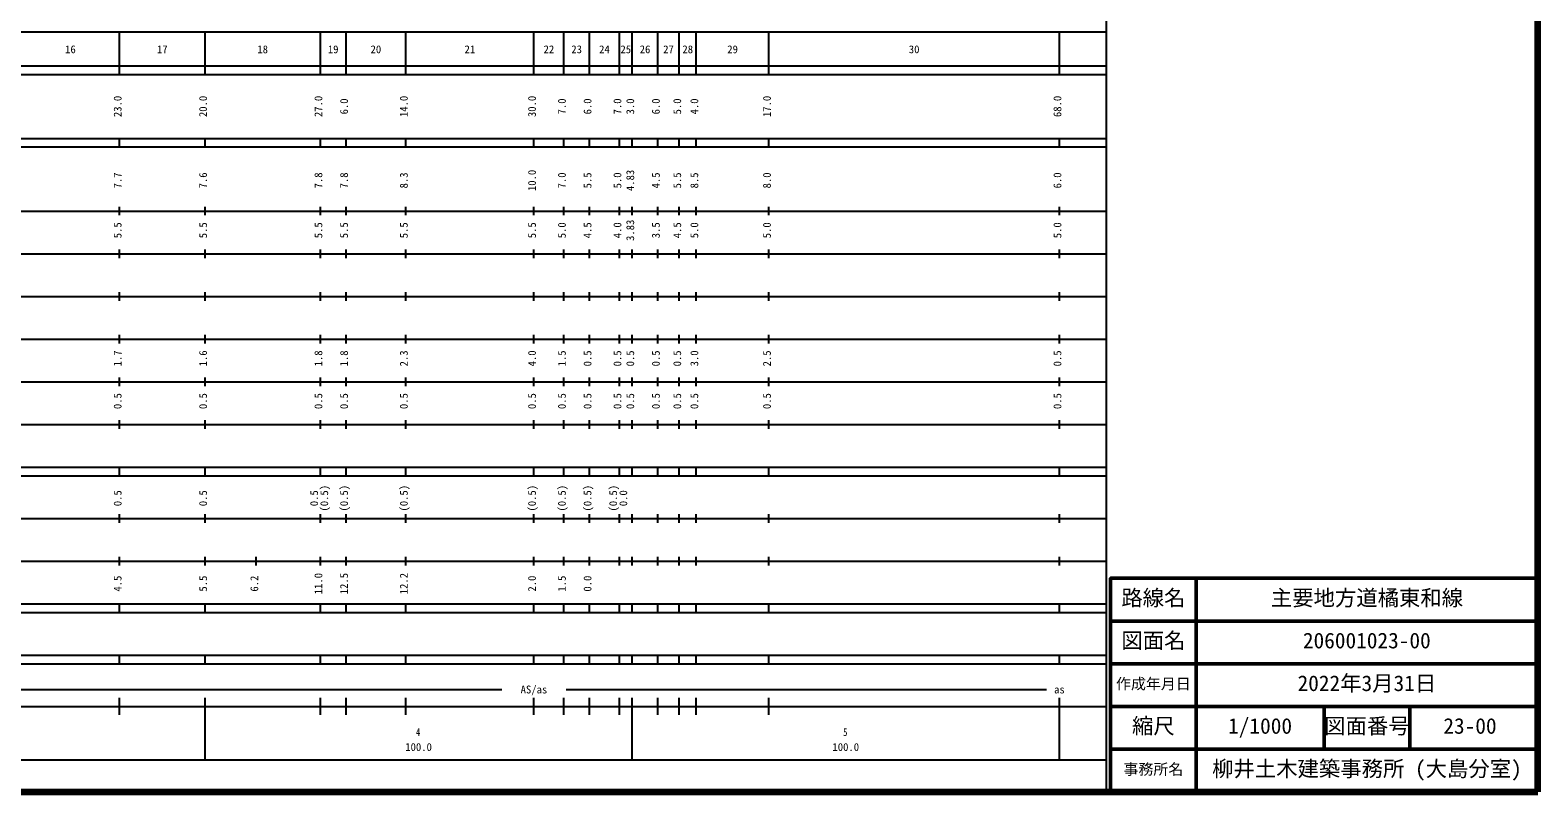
# Model space of a CAD drawing. Units: millimetres on the paper, enlarged 1000 times. Extents: x 40000 to 680000, y 20000 to 380000.
# Drawn here: x 327063 to 680000, y 20000 to 198357 of the extents above; entities that cross this region are included whole.
import ezdxf
from ezdxf.enums import TextEntityAlignment as Align

# ---------------------------------------------------------------- set-up
doc = ezdxf.new("R2010")
doc.units = ezdxf.units.MM
doc.header["$LTSCALE"] = 1000
for name, color, linetype, lineweight in [('M-TTL', 2, 'Continuous', 140), ('M-TTL-BAND', 7, 'Continuous', 25), ('M-TTL-FRAM', 2, 'Continuous', 50), ('M-TTL-LINE', 7, 'Continuous', 50)]:
    doc.layers.add(name, color=color, linetype=linetype, lineweight=lineweight)
doc.layers.add('M-TTL-TXT', color=7, linetype='Continuous')
doc.styles.add('ＭＳ ゴシック', font='')
doc.styles.get('ＭＳ ゴシック').set_extended_font_data('MS Gothic')

msp = doc.modelspace()

# ---------------------------------------------------------------- linework, layer by layer
at = {"layer": 'M-TTL'}
for p, q in [((680000, 20000), (680000, 380000)), ((40000, 20000), (680000, 20000))]:
    msp.add_line(p, q, dxfattribs=at)
at = {"layer": 'M-TTL-BAND'}
for p, q in [((579000, 20000), (579000, 370000)), ((68000, 198000), (579000, 198000)), ((348000, 188000), (348000, 198000)), ((368000, 188000), (368000, 198000)), ((395000, 188000), (395000, 198000)), ((401000, 188000), (401000, 198000)), ((415000, 188000), (415000, 198000)), ((445000, 188000), (445000, 198000)), ((452000, 188000), (452000, 198000)), ((458000, 188000), (458000, 198000)), ((465000, 188000), (465000, 198000)), ((468000, 188000), (468000, 198000)), ((474000, 188000), (474000, 198000)), ((479000, 188000), (479000, 198000)), ((483000, 188000), (483000, 198000)), ((500000, 188000), (500000, 198000)), ((568000, 188000), (568000, 198000)), ((40000, 190000), (579000, 190000)), ((40000, 188000), (579000, 188000)), ((40000, 173000), (579000, 173000)), ((348000, 171000), (348000, 173000)), ((368000, 171000), (368000, 173000)), ((395000, 171000), (395000, 173000)), ((401000, 171000), (401000, 173000)), ((415000, 171000), (415000, 173000)), ((445000, 171000), (445000, 173000)), ((452000, 171000), (452000, 173000)), ((458000, 171000), (458000, 173000)), ((465000, 171000), (465000, 173000)), ((468000, 171000), (468000, 173000)), ((474000, 171000), (474000, 173000)), ((479000, 171000), (479000, 173000)), ((483000, 171000), (483000, 173000)), ((500000, 171000), (500000, 173000)), ((568000, 171000), (568000, 173000)), ((40000, 171000), (579000, 171000)), ((40000, 156000), (579000, 156000)), ((348000, 155000), (348000, 157000)), ((368000, 155000), (368000, 157000)), ((395000, 155000), (395000, 157000)), ((401000, 155000), (401000, 157000)), ((415000, 155000), (415000, 157000)), ((445000, 155000), (445000, 157000)), ((452000, 155000), (452000, 157000)), ((458000, 155000), (458000, 157000)), ((465000, 155000), (465000, 157000)), ((468000, 155000), (468000, 157000)), ((474000, 155000), (474000, 157000)), ((479000, 155000), (479000, 157000)), ((483000, 155000), (483000, 157000)), ((500000, 155000), (500000, 157000)), ((568000, 155000), (568000, 157000)), ((46000, 146000), (579000, 146000)), ((348000, 145000), (348000, 147000)), ((368000, 145000), (368000, 147000)), ((395000, 145000), (395000, 147000)), ((401000, 145000), (401000, 147000)), ((415000, 145000), (415000, 147000)), ((445000, 145000), (445000, 147000)), ((452000, 145000), (452000, 147000)), ((458000, 145000), (458000, 147000)), ((465000, 145000), (465000, 147000)), ((468000, 145000), (468000, 147000)), ((474000, 145000), (474000, 147000)), ((479000, 145000), (479000, 147000)), ((483000, 145000), (483000, 147000)), ((500000, 145000), (500000, 147000)), ((568000, 145000), (568000, 147000)), ((52000, 136000), (579000, 136000)), ((348000, 135000), (348000, 137000)), ((368000, 135000), (368000, 137000)), ((395000, 135000), (395000, 137000)), ((401000, 135000), (401000, 137000)), ((415000, 135000), (415000, 137000)), ((445000, 135000), (445000, 137000)), ((452000, 135000), (452000, 137000)), ((458000, 135000), (458000, 137000)), ((465000, 135000), (465000, 137000)), ((468000, 135000), (468000, 137000)), ((474000, 135000), (474000, 137000)), ((479000, 135000), (479000, 137000)), ((483000, 135000), (483000, 137000)), ((500000, 135000), (500000, 137000)), ((568000, 135000), (568000, 137000)), ((46000, 126000), (579000, 126000)), ((348000, 125000), (348000, 127000)), ((368000, 125000), (368000, 127000)), ((395000, 125000), (395000, 127000)), ((401000, 125000), (401000, 127000)), ((415000, 125000), (415000, 127000)), ((445000, 125000), (445000, 127000)), ((452000, 125000), (452000, 127000)), ((458000, 125000), (458000, 127000)), ((465000, 125000), (465000, 127000)), ((468000, 125000), (468000, 127000)), ((474000, 125000), (474000, 127000)), ((479000, 125000), (479000, 127000)), ((483000, 125000), (483000, 127000)), ((500000, 125000), (500000, 127000)), ((568000, 125000), (568000, 127000)), ((348000, 115000), (348000, 117000)), ((368000, 115000), (368000, 117000)), ((395000, 115000), (395000, 117000)), ((401000, 115000), (401000, 117000)), ((415000, 115000), (415000, 117000)), ((445000, 115000), (445000, 117000)), ((452000, 115000), (452000, 117000)), ((458000, 115000), (458000, 117000)), ((465000, 115000), (465000, 117000)), ((468000, 115000), (468000, 117000)), ((474000, 115000), (474000, 117000)), ((479000, 115000), (479000, 117000)), ((483000, 115000), (483000, 117000)), ((500000, 115000), (500000, 117000)), ((568000, 115000), (568000, 117000)), ((52000, 116000), (579000, 116000)), ((46000, 106000), (579000, 106000)), ((348000, 105000), (348000, 107000)), ((368000, 105000), (368000, 107000)), ((395000, 105000), (395000, 107000)), ((401000, 105000), (401000, 107000)), ((415000, 105000), (415000, 107000)), ((445000, 105000), (445000, 107000)), ((452000, 105000), (452000, 107000)), ((458000, 105000), (458000, 107000)), ((465000, 105000), (465000, 107000)), ((468000, 105000), (468000, 107000)), ((474000, 105000), (474000, 107000)), ((479000, 105000), (479000, 107000)), ((483000, 105000), (483000, 107000)), ((500000, 105000), (500000, 107000)), ((568000, 105000), (568000, 107000)), ((40000, 96000), (579000, 96000)), ((348000, 94000), (348000, 96000)), ((368000, 94000), (368000, 96000)), ((395000, 94000), (395000, 96000)), ((401000, 94000), (401000, 96000)), ((415000, 94000), (415000, 96000)), ((445000, 94000), (445000, 96000)), ((452000, 94000), (452000, 96000)), ((458000, 94000), (458000, 96000)), ((465000, 94000), (465000, 96000)), ((468000, 94000), (468000, 96000)), ((474000, 94000), (474000, 96000)), ((479000, 94000), (479000, 96000)), ((483000, 94000), (483000, 96000)), ((500000, 94000), (500000, 96000)), ((568000, 94000), (568000, 96000)), ((40000, 94000), (579000, 94000)), ((348000, 83000), (348000, 85000)), ((368000, 83000), (368000, 85000)), ((395000, 83000), (395000, 85000)), ((401000, 83000), (401000, 85000)), ((415000, 83000), (415000, 85000)), ((445000, 83000), (445000, 85000)), ((452000, 83000), (452000, 85000)), ((458000, 83000), (458000, 85000)), ((465000, 83000), (465000, 85000)), ((468000, 83000), (468000, 85000)), ((474000, 83000), (474000, 85000)), ((479000, 83000), (479000, 85000)), ((483000, 83000), (483000, 85000)), ((500000, 83000), (500000, 85000)), ((568000, 83000), (568000, 85000)), ((49000, 84000), (579000, 84000)), ((348000, 73000), (348000, 75000)), ((368000, 73000), (368000, 75000)), ((380000, 73000), (380000, 75000)), ((395000, 73000), (395000, 75000)), ((401000, 73000), (401000, 75000)), ((415000, 73000), (415000, 75000)), ((445000, 73000), (445000, 75000)), ((452000, 73000), (452000, 75000)), ((458000, 73000), (458000, 75000)), ((465000, 73000), (465000, 75000)), ((468000, 73000), (468000, 75000)), ((474000, 73000), (474000, 75000)), ((479000, 73000), (479000, 75000)), ((483000, 73000), (483000, 75000)), ((500000, 73000), (500000, 75000)), ((568000, 73000), (568000, 75000)), ((40000, 74000), (579000, 74000)), ((40000, 64000), (579000, 64000)), ((348000, 62000), (348000, 64000)), ((368000, 62000), (368000, 64000)), ((395000, 62000), (395000, 64000)), ((401000, 62000), (401000, 64000)), ((415000, 62000), (415000, 64000)), ((445000, 62000), (445000, 64000)), ((452000, 62000), (452000, 64000)), ((458000, 62000), (458000, 64000)), ((465000, 62000), (465000, 64000)), ((468000, 62000), (468000, 64000)), ((474000, 62000), (474000, 64000)), ((479000, 62000), (479000, 64000)), ((483000, 62000), (483000, 64000)), ((500000, 62000), (500000, 64000)), ((568000, 62000), (568000, 64000)), ((40000, 62000), (579000, 62000)), ((40000, 52000), (579000, 52000)), ((40000, 50000), (579000, 50000)), ((348000, 50000), (348000, 52000)), ((368000, 50000), (368000, 52000)), ((395000, 50000), (395000, 52000)), ((401000, 50000), (401000, 52000)), ((415000, 50000), (415000, 52000)), ((445000, 50000), (445000, 52000)), ((452000, 50000), (452000, 52000)), ((458000, 50000), (458000, 52000)), ((465000, 50000), (465000, 52000)), ((468000, 50000), (468000, 52000)), ((474000, 50000), (474000, 52000)), ((479000, 50000), (479000, 52000)), ((483000, 50000), (483000, 52000)), ((500000, 50000), (500000, 52000)), ((568000, 50000), (568000, 52000)), ((298500, 44000), (437500, 44000)), ((452500, 44000), (565000, 44000)), ((40000, 40000), (579000, 40000)), ((348000, 38000), (348000, 42000)), ((368000, 27500), (368000, 42000)), ((395000, 38000), (395000, 42000)), ((401000, 38000), (401000, 42000)), ((415000, 38000), (415000, 42000)), ((445000, 38000), (445000, 42000)), ((452000, 38000), (452000, 42000)), ((458000, 38000), (458000, 42000)), ((465000, 38000), (465000, 42000)), ((468000, 27500), (468000, 42000)), ((474000, 38000), (474000, 42000)), ((479000, 38000), (479000, 42000)), ((483000, 38000), (483000, 42000)), ((500000, 38000), (500000, 42000)), ((568000, 27500), (568000, 42000)), ((68000, 27500), (579000, 27500))]:
    msp.add_line(p, q, dxfattribs=at)
at = {"layer": 'M-TTL-FRAM'}
msp.add_lwpolyline([(680000, 70000), (580000, 70000), (580000, 20000)], dxfattribs=at)
at = {"layer": 'M-TTL-LINE'}
for p, q in [((600000, 70000), (600000, 20000)), ((680000, 60000), (580000, 60000)), ((680000, 50000), (580000, 50000)), ((680000, 40000), (580000, 40000)), ((630000, 40000), (630000, 30000)), ((650000, 40000), (650000, 30000)), ((680000, 30000), (580000, 30000))]:
    msp.add_line(p, q, dxfattribs=at)

# ---------------------------------------------------------------- texts
at = {"layer": 'M-TTL-BAND', "style": 'ＭＳ ゴシック'}
for s, p in [('16', (335250, 192405)), ('17', (356750, 192405)), ('18', (380250, 192405)), ('19', (396750, 192405)), ('20', (406750, 192405)), ('21', (428750, 192405)), ('22', (447250, 192405)), ('23', (453750, 192405)), ('24', (460250, 192405)), ('25', (465250, 192405)), ('26', (469750, 192405)), ('27', (475250, 192405)), ('28', (479750, 192405)), ('29', (490250, 192405)), ('30', (532750, 192405)), ('AS/as', (441875, 42500)), ('as', (566750, 42500)), ('100.0', (414875, 29033)), ('100.0', (514875, 29033))]:
    msp.add_text(s, height=1833, dxfattribs=at).set_placement(p, align=Align.BOTTOM_LEFT)
for s, p in [('23.0', (349000, 178000)), ('20.0', (369000, 178000)), ('27.0', (396000, 178000)), ('6.0', (402000, 178625)), ('14.0', (416000, 178000)), ('30.0', (446000, 178000)), ('7.0', (453000, 178625)), ('6.0', (459000, 178625)), ('7.0', (466000, 178625)), ('3.0', (469000, 178625)), ('6.0', (475000, 178625)), ('5.0', (480000, 178625)), ('4.0', (484000, 178625)), ('17.0', (501000, 178000)), ('68.0', (569000, 178000)), ('7.7', (349000, 161299)), ('7.6', (369000, 161299)), ('7.8', (396000, 161299)), ('7.8', (402000, 161299)), ('8.3', (416000, 161299)), ('10.0', (446000, 160674)), ('7.0', (453000, 161299)), ('5.5', (459000, 161299)), ('5.0', (466000, 161299)), ('4.83', (469000, 160674)), ('4.5', (475000, 161299)), ('5.5', (480000, 161299)), ('8.5', (484000, 161299)), ('8.0', (501000, 161299)), ('6.0', (569000, 161299)), ('5.5', (349000, 149625)), ('5.5', (369000, 149625)), ('5.5', (396000, 149625)), ('5.5', (402000, 149625)), ('5.5', (416000, 149625)), ('5.5', (446000, 149625)), ('5.0', (453000, 149625)), ('4.5', (459000, 149625)), ('4.0', (466000, 149625)), ('3.83', (469000, 149000)), ('3.5', (475000, 149625)), ('4.5', (480000, 149625)), ('5.0', (484000, 149625)), ('5.0', (501000, 149625)), ('5.0', (569000, 149625)), ('1.7', (349000, 119625)), ('1.6', (369000, 119625)), ('1.8', (396000, 119625)), ('1.8', (402000, 119625)), ('2.3', (416000, 119625)), ('4.0', (446000, 119625)), ('1.5', (453000, 119625)), ('0.5', (459000, 119625)), ('0.5', (466000, 119625)), ('0.5', (469000, 119625)), ('0.5', (475000, 119625)), ('0.5', (480000, 119625)), ('3.0', (484000, 119625)), ('2.5', (501000, 119625)), ('0.5', (569000, 119625)), ('0.5', (349000, 109625)), ('0.5', (369000, 109625)), ('0.5', (396000, 109625)), ('0.5', (402000, 109625)), ('0.5', (416000, 109625)), ('0.5', (446000, 109625)), ('0.5', (453000, 109625)), ('0.5', (459000, 109625)), ('0.5', (466000, 109625)), ('0.5', (469000, 109625)), ('0.5', (475000, 109625)), ('0.5', (480000, 109625)), ('0.5', (484000, 109625)), ('0.5', (501000, 109625)), ('0.5', (569000, 109625)), ('0.5', (349000, 86889)), ('0.5', (369000, 86889)), ('0.5', (395000, 86889)), ('(0.5)', (397370, 85639)), ('(0.5)', (402000, 85639)), ('(0.5)', (416000, 85639)), ('(0.5)', (446000, 85639)), ('(0.5)', (453000, 85639)), ('(0.5)', (459000, 85639)), ('(0.5)', (465000, 85639)), ('0.0', (467370, 86889)), ('11.0', (396000, 66264)), ('12.5', (402000, 66264)), ('12.2', (416000, 66264)), ('4.5', (349000, 66889)), ('5.5', (369000, 66889)), ('6.2', (381000, 66889)), ('2.0', (446000, 66889)), ('1.5', (453000, 66889)), ('0.0', (459000, 66889))]:
    msp.add_text(s, height=1833, rotation=90, dxfattribs=at).set_placement(p, align=Align.BOTTOM_LEFT)
at = {"layer": 'M-TTL-BAND', "style": 'ＭＳ ゴシック', "width": 0.8}
for s, p in [('4', (417375, 32523)), ('5', (517375, 32523))]:
    msp.add_text(s, height=1833, dxfattribs=at).set_placement(p, align=Align.BOTTOM_LEFT)
at = {"layer": 'M-TTL-TXT', "style": 'ＭＳ ゴシック'}
for s, height, p in [('路線名', 3666, (582500, 62500)), ('主要地方道橘東和線', 3666, (617500, 62500)), ('図面名', 3666, (582500, 52500)), ('206001023-00', 3666, (625000, 52500)), ('作成年月日', 2566, (581250, 43250)), ('2022年3月31日', 3666, (623750, 42500)), ('縮尺', 3666, (585000, 32500)), ('1/1000', 3666, (607500, 32500)), ('図面番号', 3666, (630000, 32500)), ('23-00', 3666, (657875, 32500)), ('事務所名', 2566, (583000, 23250)), ('柳井土木建築事務所 (大島分室)', 3666, (603750, 22500))]:
    msp.add_text(s, height=height, dxfattribs=at).set_placement(p, align=Align.BOTTOM_LEFT)

doc.saveas('drawing.dxf')
